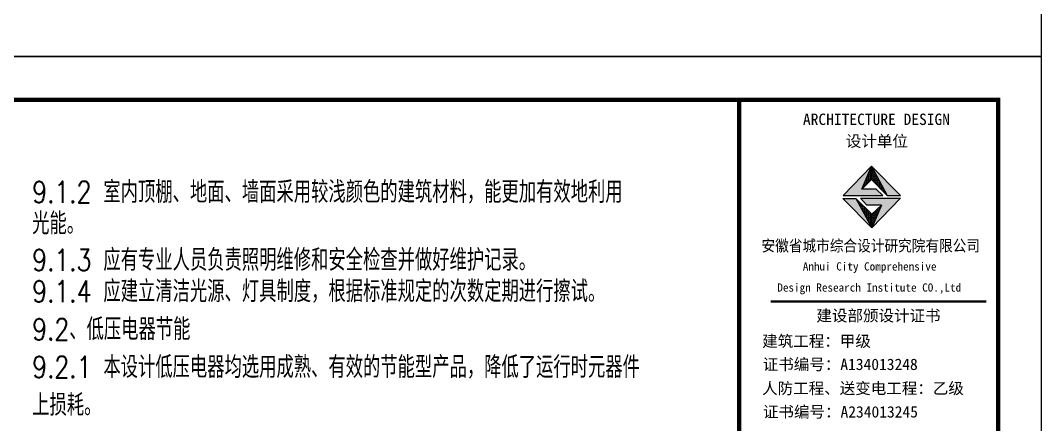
# Model space of a CAD drawing. Extents: x 1680110 to 2699828, y 269661 to 891349.
# Drawn here: x 2397218 to 2420818, y 763766 to 773101 of the extents above; entities that cross this region are included whole.
import ezdxf

# ---------------------------------------------------------------- set-up
doc = ezdxf.new("R2010")
doc.units = 0
doc.header["$LTSCALE"] = 1000
doc.header["$MEASUREMENT"] = 0
for name, color, linetype in [('E_SM', 7, 'Continuous'), ('PUB_TITLE', 4, 'Continuous'), ('图框', 4, 'Continuous')]:
    doc.layers.add(name, color=color, linetype=linetype)
doc.styles.add('E_SM', font='SIMPLEX', dxfattribs={"width": 0.8, "height": 3.5, "bigfont": 'HZTXT'})
doc.styles.add('黑体', font='simhei.ttf')

# ---------------------------------------------------------------- blocks, each defined once
blk = doc.blocks.new('A$C31D40216')
at = {"layer": '图框'}
for points in [[(4320, 56910), (4662, 57702), (3677, 56690), (5048, 56690), (4820, 56910)], [(5199, 56686), (5664, 56686), (4662, 57702)], [(4121, 56588), (3666, 56588), (4675, 55563)], [(4278, 56591), (4502, 56356), (5009, 56356), (4675, 55563), (5664, 56591)]]:
    blk.add_hatch(color=1, dxfattribs=at).paths.add_polyline_path(points)
h = blk.add_hatch(dxfattribs=at)
h.set_pattern_fill('DOTS', color=256, scale=450, style=0)
h.set_pattern_definition([(0, (-3414382.68, 1349276.69), (14.0625, 28.125), [0, -28.125])])
h.paths.add_polyline_path([(4675, 55563), (4675, 56036), (4121, 56588)])
h.paths.add_polyline_path([(5009, 56356), (4675, 56036), (4675, 55563)])
h.paths.add_polyline_path([(4662, 57702), (4662, 57236), (5199, 56686)])
h.paths.add_polyline_path([(4662, 57236), (4662, 57702), (4320, 56910)])
for p, q in [((4320, 56910), (4662, 57702)), ((4662, 57702), (5199, 56686)), ((4675, 55563), (3666, 56588)), ((3666, 56588), (4121, 56588)), ((4675, 55563), (3666, 56588)), ((3666, 56588), (4121, 56588)), ((3666, 56588), (4121, 56588)), ((4675, 56036), (4121, 56588)), ((4278, 56591), (5664, 56591)), ((4502, 56356), (4278, 56591)), ((5009, 56356), (4502, 56356)), ((5664, 56591), (4675, 55563)), ((4675, 56036), (5009, 56356)), ((5009, 56356), (4675, 55563)), ((4675, 55563), (4675, 56036)), ((4675, 55563), (4675, 56036)), ((4675, 55563), (4675, 56036))]:
    blk.add_line(p, q, dxfattribs=at)
at = {"layer": '图框', "color": 1}
for p, q in [((4675, 55563), (3666, 56588)), ((4121, 56588), (4675, 55563))]:
    blk.add_line(p, q, dxfattribs=at)
at = {"layer": '图框', "color": 4}
for points, const_width in [([(74, 60000), (74, 0)], 148), ([(1167, 53016), (8637, 53016)], 74.7)]:
    blk.add_lwpolyline(points, dxfattribs=dict(at, const_width=const_width))
at = {"layer": '图框'}
for points in [[(4820, 56910), (4320, 56910), (4662, 57236), (5199, 56686), (5664, 56686), (4662, 57702), (3677, 56690), (5048, 56690), (4820, 56910)], [(4662, 57702), (4662, 57236)]]:
    blk.add_lwpolyline(points, dxfattribs=at)
at = {"layer": '图框', "color": 4, "style": '黑体'}
for s, height, p in [('ARCHITECTURE DESIGN', 394.42, (2282, 59130)), ('设计单位', 394.4, (3769, 58375)), ('Anhui City Comprehensive ', 283.86, (2278, 54088)), (' Design Research Institute CO.,Ltd', 283.86, (1202, 53357)), ('建设部颁设计证书', 394.4, (2750, 52328)), (' 建筑工程：甲级', 394.4, (603, 51444)), ('证书编号：A134013248', 394.42, (889, 50640)), ('人防工程、送变电工程：乙级', 394.42, (868, 49810)), ('证书编号：A234013245', 394.42, (896, 48994))]:
    blk.add_text(s, height=height, dxfattribs=at).set_placement(p)
at = {"layer": '图框', "color": 4, "style": '黑体', "width": 0.88}
blk.add_text('安徽省城市综合设计研究院有限公司', height=394.42, dxfattribs=at).set_placement((846, 54751))

msp = doc.modelspace()

# ---------------------------------------------------------------- linework, layer by layer
at = {"layer": 'PUB_TITLE', "color": 4, "lineweight": -3}
msp.add_lwpolyline([(2361418.2, 772265.8), (2420818.2, 772265.8), (2420818.2, 814265.8), (2361418.2, 814265.8)], close=True, dxfattribs=at)
at = {"layer": 'PUB_TITLE'}
msp.add_lwpolyline([(2361418.2, 730265.8), (2420818.2, 730265.8), (2420818.2, 772265.8), (2361418.2, 772265.8)], close=True, dxfattribs=at)
at = {"layer": 'PUB_TITLE', "const_width": 100}
msp.add_lwpolyline([(2363918.2, 731265.8), (2419818.2, 731265.8), (2419818.2, 771265.8), (2363918.2, 771265.8)], close=True, dxfattribs=at)

# ---------------------------------------------------------------- block references
at = {"xscale": 0.6666666666666666, "yscale": 0.6666666666666666, "zscale": 0.6666666666666666}
msp.add_blockref('A$C31D40216', (2413781.5, 731265.8), dxfattribs=at)

# ---------------------------------------------------------------- texts
at = {"layer": 'E_SM', "style": 'E_SM', "width": 0.8}
for s, p in [('9.1.2 室内顶棚、地面、墙面采用较浅颜色的建筑材料，能更加有效地利用', (2397489.9, 768886.8, 202.1)), ('光能。', (2397489.9, 768161.6, 202.1)), ('9.1.3 应有专业人员负责照明维修和安全检查并做好维护记录。', (2397489.9, 767318.1, 202.1)), ('9.1.4 应建立清洁光源、灯具制度，根据标准规定的次数定期进行擦试。', (2397489.9, 766592.9, 202.1)), ('9.2、低压电器节能', (2397489.9, 765718.1, 202.1)), ('9.2.1 本设计低压电器均选用成熟、有效的节能型产品，降低了运行时元器件', (2397489.9, 764843.3, 202.1)), ('上损耗。', (2397489.9, 763968.5, 202.1))]:
    msp.add_text(s, height=500, dxfattribs=at).set_placement(p)

doc.saveas('drawing.dxf')
